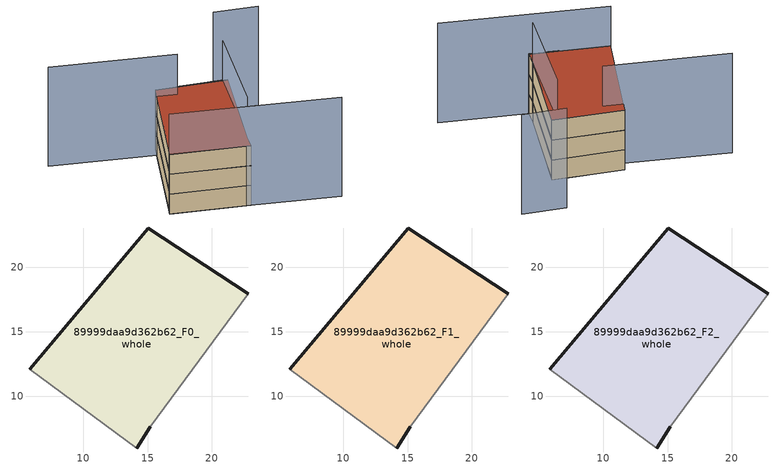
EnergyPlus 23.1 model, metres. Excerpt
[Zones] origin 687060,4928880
89999daa9d362b62_F0_whole
 floor ground (EU_floor_Construction): 15.22,7.62 22.82,17.96 15.04,23.07 5.84,12.09 14.17,5.97 z0
 wall outside (EU_wall_Construction): 5.84,12.09 15.04,23.07 22.82,17.96 / 15.22,7.62 14.17,5.97 z0:3
 wall adiabatic (EU_wall_Construction): 22.82,17.96 15.22,7.62 / 14.17,5.97 5.84,12.09 z0:3
89999daa9d362b62_F1_whole
 floor to 89999daa9d362b62_F0_whole (EU_floor_Construction): 15.22,7.62 22.82,17.96 15.03,23.07 5.84,12.09 14.17,5.97 z3
 wall outside (EU_wall_Construction): 5.84,12.09 15.04,23.07 22.82,17.96 / 15.22,7.62 14.17,5.97 z3:6
 wall adiabatic (EU_wall_Construction): 22.82,17.96 15.22,7.62 / 14.17,5.97 5.84,12.09 z3:6
89999daa9d362b62_F2_whole
 floor to 89999daa9d362b62_F1_whole (EU_floor_Construction): 15.22,7.62 22.82,17.96 15.03,23.07 5.84,12.09 14.17,5.97 z6
 wall outside (EU_wall_Construction): 5.84,12.09 15.04,23.07 22.82,17.96 / 15.22,7.62 14.17,5.97 z6:9
 wall adiabatic (EU_wall_Construction): 22.82,17.96 15.22,7.62 / 14.17,5.97 5.84,12.09 z6:9
 roof outside (EU_roof_Construction): 22.82,17.96 15.22,7.62 14.17,5.97 5.84,12.09 15.04,23.07 z9
shading: 5.92,12.22 23.25,-0.95 / 15.23,7.62 22.26,18.33 / 30.82,20.24 26.02,23.38 / 16.2,20.42 3.22,30.26 z0:15
[Building]
EU S2 Campaign: North Axis=0; Terrain=City; Solar Distribution=FullExterior
[Site:Location]
Bologna: Latitude=44.5; Longitude=11.25; Time Zone=1; Elevation=37
[SizingPeriod:WeatherFileDays]
AnnualSizingPeriod: Begin Month=1; Begin Day of Month=1; End Month=12; End Day of Month=31; Day of Week for Start Day=Monday; Use Weather File Daylight Saving Period=No; Use Weather File Rain and Snow Indicators=No
[MATERIAL]
EU_InternalMass_Material: Roughness=MediumRough; Thickness=0.1; Conductivity=1; Density=1800; Specific Heat=900; Thermal Absorptance=0.9; Solar Absorptance=0.7; Visible Absorptance=0.7
[MATERIAL:NOMASS] Roughness=MediumRough; Thermal Absorptance=0.9; Solar Absorptance=0.7; Visible Absorptance=0.7
Name | Thermal Resistance
EU_wall_NoMass | 0.937881
EU_roof_NoMass | 0.548572
EU_floor_NoMass | 0.71348
[CONSTRUCTION]
EU_wall_Construction: EU_wall_NoMass
EU_roof_Construction: EU_roof_NoMass
EU_floor_Construction: EU_floor_NoMass
EU_InternalMass_Construction: EU_InternalMass_Material
[ZONE] Type=1; Multiplier=1; Ceiling Height=autocalculate; Volume=425.506; Floor Area=autocalculate; Part of Total Floor Area=Yes
89999daa9d362b62_F0_whole; 89999daa9d362b62_F1_whole; 89999daa9d362b62_F2_whole
[INTERNALMASS] Construction=EU_InternalMass_Construction; Surface Area=141.835
Name | Zone or ZoneList
89999daa9d362b62_F0_whole_EU_InternalMass | 89999daa9d362b62_F0_whole
89999daa9d362b62_F1_whole_EU_InternalMass | 89999daa9d362b62_F1_whole
89999daa9d362b62_F2_whole_EU_InternalMass | 89999daa9d362b62_F2_whole
[OTHEREQUIPMENT] Fuel Type=Electricity; Design Level Calculation Method=Watts/Area; Power per Zone Floor Area=1; Fraction Latent=0; Fraction Radiant=0; Fraction Lost=0; Carbon Dioxide Generation Rate=0; EndUse Subcategory=EU_Step8_InternalGains
Name | Zone or ZoneList or Space or SpaceList | Schedule
EU_Step8_InternalGain_89999daa9d362b62_F0_whole_f000 | 89999daa9d362b62_F0_whole | EU_Step8_GainSchedule_89999daa9d362b62_F0_whole_f000
EU_Step8_InternalGain_89999daa9d362b62_F1_whole_f000 | 89999daa9d362b62_F1_whole | EU_Step8_GainSchedule_89999daa9d362b62_F1_whole_f000
EU_Step8_InternalGain_89999daa9d362b62_F2_whole_f000 | 89999daa9d362b62_F2_whole | EU_Step8_GainSchedule_89999daa9d362b62_F2_whole_f000
[ZONEVENTILATION:DESIGNFLOWRATE] Schedule=EU_AlwaysOn; Design Flow Rate Calculation Method=AirChanges/Hour; Air Changes per Hour=0.687892; Ventilation Type=Natural; Fan Pressure Rise=0; Fan Total Efficiency=1; Constant Term Coefficient=1; Temperature Term Coefficient=0; Velocity Term Coefficient=0; Velocity Squared Term Coefficient=0; Minimum Indoor Temperature=-100; Maximum Indoor Temperature=100; Delta Temperature=-100; Minimum Outdoor Temperature=-100; Maximum Outdoor Temperature=100; Maximum Wind Speed=40
Name | Zone or ZoneList or Space or SpaceList
EU_ConstantAir_89999daa9d362b62_F0_whole | 89999daa9d362b62_F0_whole
EU_ConstantAir_89999daa9d362b62_F1_whole | 89999daa9d362b62_F1_whole
EU_ConstantAir_89999daa9d362b62_F2_whole | 89999daa9d362b62_F2_whole
[HVACTEMPLATE:THERMOSTAT] Constant Heating Setpoint=20; Constant Cooling Setpoint=50
EU_HeatOnly_89999daa9d362b62_F0_whole; EU_HeatOnly_89999daa9d362b62_F1_whole; EU_HeatOnly_89999daa9d362b62_F2_whole
[HVACTEMPLATE:ZONE:IDEALLOADSAIRSYSTEM] System Availability Schedule=EU_AlwaysOn; Maximum Heating Supply Air Temperature=50; Minimum Cooling Supply Air Temperature=13; Maximum Heating Supply Air Humidity Ratio=0.0156; Minimum Cooling Supply Air Humidity Ratio=0.0077; Heating Limit=NoLimit; Cooling Limit=NoLimit; Heating Availability Schedule=EU_AlwaysOn; Cooling Availability Schedule=EU_CoolingOff; Dehumidification Control Type=ConstantSensibleHeatRatio; Cooling Sensible Heat Ratio=0.7; Dehumidification Setpoint=60; Humidification Control Type=None; Humidification Setpoint=30; Outdoor Air Method=None; Outdoor Air Flow Rate per Person=0.00944; Outdoor Air Flow Rate per Zone Floor Area=0; Outdoor Air Flow Rate per Zone=0; Demand Controlled Ventilation Type=None; Outdoor Air Economizer Type=NoEconomizer; Heat Recovery Type=None; Sensible Heat Recovery Effectiveness=0.7; Latent Heat Recovery Effectiveness=0.65
Name | Template Thermostat
89999daa9d362b62_F0_whole | EU_HeatOnly_89999daa9d362b62_F0_whole
89999daa9d362b62_F1_whole | EU_HeatOnly_89999daa9d362b62_F1_whole
89999daa9d362b62_F2_whole | EU_HeatOnly_89999daa9d362b62_F2_whole
[SIZING:ZONE] Zone Cooling Design Supply Air Temperature Input Method=SupplyAirTemperature; Zone Cooling Design Supply Air Temperature=13; Zone Heating Design Supply Air Temperature Input Method=SupplyAirTemperature; Zone Heating Design Supply Air Temperature=50; Zone Cooling Design Supply Air Humidity Ratio=0.008; Zone Heating Design Supply Air Humidity Ratio=0.008; Cooling Design Air Flow Method=DesignDay; Cooling Design Air Flow Rate=0; Cooling Minimum Air Flow per Zone Floor Area=0.000762; Cooling Minimum Air Flow=0; Cooling Minimum Air Flow Fraction=0.2; Heating Design Air Flow Method=DesignDay; Heating Design Air Flow Rate=0; Heating Maximum Air Flow per Zone Floor Area=0.002032; Heating Maximum Air Flow=0.141576; Heating Maximum Air Flow Fraction=0.3; Account for Dedicated Outdoor Air System=No; Dedicated Outdoor Air System Control Strategy=NeutralSupplyAir; Dedicated Outdoor Air Low Setpoint Temperature for Design=autosize; Dedicated Outdoor Air High Setpoint Temperature for Design=autosize; Zone Load Sizing Method=Sensible Load Only No Latent Load; Zone Latent Cooling Design Supply Air Humidity Ratio Input Method=HumidityRatioDifference; Zone Cooling Design Supply Air Humidity Ratio Difference=0.005; Zone Latent Heating Design Supply Air Humidity Ratio Input Method=HumidityRatioDifference; Zone Humidification Design Supply Air Humidity Ratio Difference=0.005
89999daa9d362b62_F0_whole; 89999daa9d362b62_F1_whole; 89999daa9d362b62_F2_whole
[SCHEDULE:CONSTANT]
Name | Hourly Value
EU_AlwaysOn | 1
EU_CoolingOff | 0
[SCHEDULE:FILE] Column Number=1; Rows to Skip at Top=0; Number of Hours of Data=8760; Column Separator=Comma; Interpolate to Timestep=No; Minutes per Item=60; Adjust Schedule for Daylight Savings=Yes
Name | File
EU_Step8_GainSchedule_89999daa9d362b62_F0_whole_f000 | ../../schedules/89999daa9d362b62/89999daa9d362b62_F0_whole_f000_gain.csv
EU_Step8_GainSchedule_89999daa9d362b62_F1_whole_f000 | ../../schedules/89999daa9d362b62/89999daa9d362b62_F1_whole_f000_gain.csv
EU_Step8_GainSchedule_89999daa9d362b62_F2_whole_f000 | ../../schedules/89999daa9d362b62/89999daa9d362b62_F2_whole_f000_gain.csv
